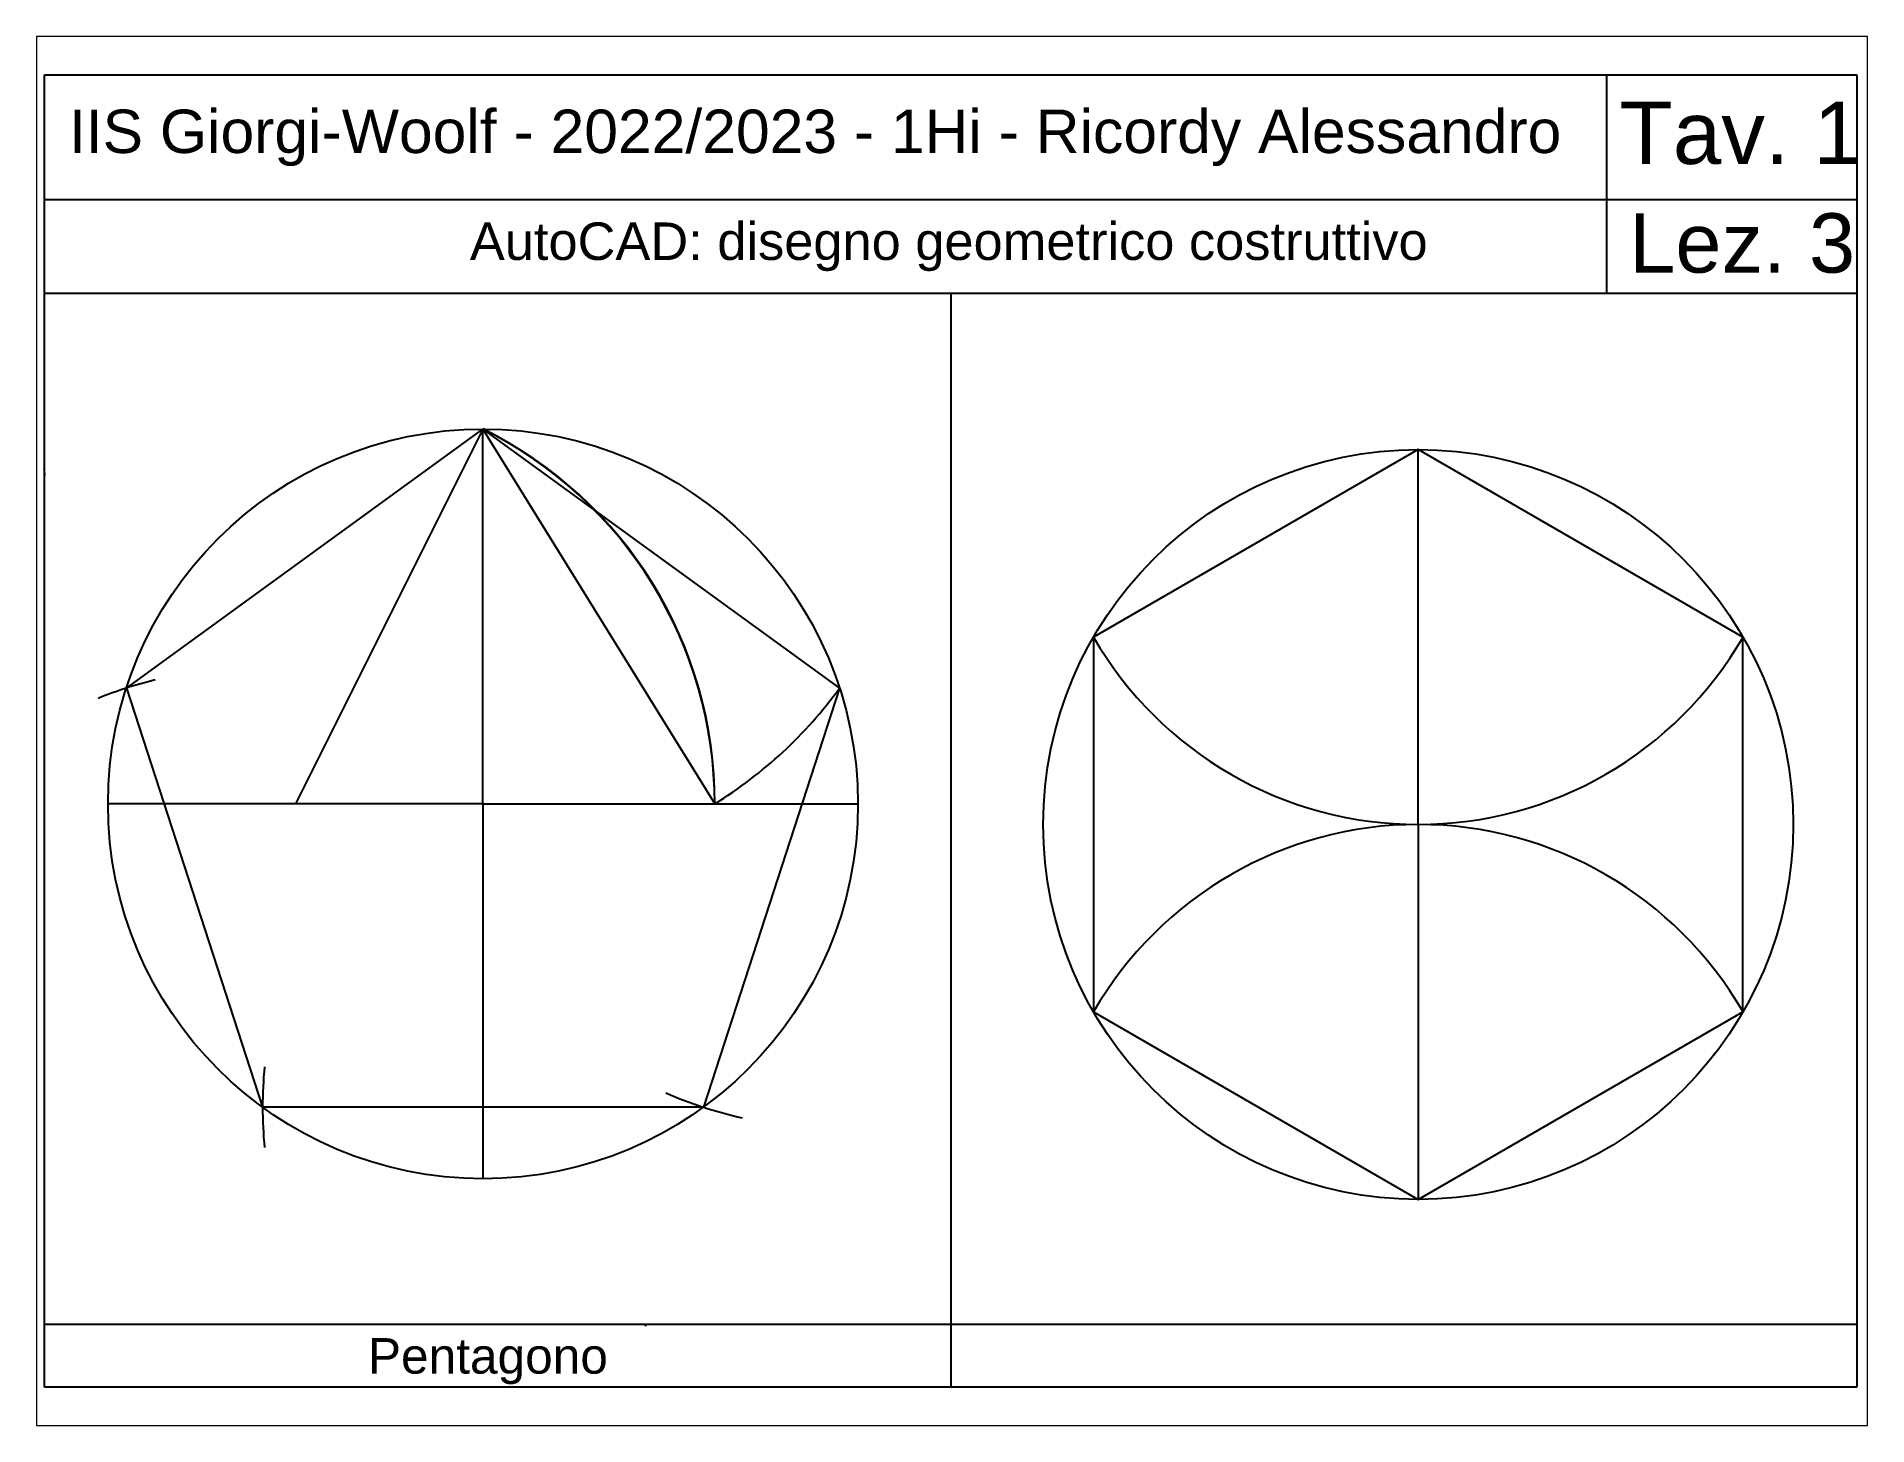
# Paper-space layout 'Layout1' of a CAD drawing. Header units: millimetres. Extents: x 26 to 231, y 20 to 176.
# The model-space entities are those that its viewports show. They can reach past a viewport. Long polylines and large blocks are cut down to what shows.
import ezdxf

# ---------------------------------------------------------------- set-up
doc = ezdxf.new("R2010")
doc.units = ezdxf.units.MM
doc.styles.get("Standard").update_dxf_attribs({"font": 'arial.ttf'})

msp = doc.modelspace()

# ---------------------------------------------------------------- linework, layer by layer
for p, q in [((2100.2, 1799.96), (2390.2, 1799.96)), ((2100.2, 1589.96), (2100.2, 1799.96)), ((2350.13, 1799.96), (2350.13, 1764.96)), ((2390.2, 1799.96), (2390.2, 1589.96)), ((2390.2, 1799.96), (2390.2, 1597.96)), ((2390.2, 1779.96), (2100.2, 1779.96)), ((2390.2, 1764.96), (2100.2, 1764.96)), ((2170.34, 1743.29), (2140.34, 1683.29)), ((2170.34, 1683.29), (2170.34, 1743.29)), ((2170.34, 1743.29), (2207.43, 1683.29)), ((2320, 1680), (2320, 1740)), ((2170.34, 1683.29), (2110.34, 1683.29)), ((2170.34, 1683.29), (2230.34, 1683.29)), ((2170.34, 1683.29), (2170.34, 1623.29)), ((2320, 1680), (2320, 1620)), ((2390.2, 1599.96), (2100.2, 1599.96)), ((2390.2, 1589.96), (2100.2, 1589.96))]:
    msp.add_line(p, q)
at = {"color": 7}
for p, q in [((2245.2, 1764.96), (2245.2, 1599.96)), ((2320, 1680), (2320, 1680)), ((2320, 1680), (2320, 1680)), ((2320, 1680), (2320, 1680)), ((2320, 1680), (2320, 1680)), ((2320, 1680), (2320, 1680)), ((2245.2, 1599.96), (2245.2, 1589.96))]:
    msp.add_line(p, q, dxfattribs=at)
at = {"color": 240, "true_color": 0xed1f24}
for p, q in [((2113.28, 1701.83), (2170.34, 1743.29)), ((2113.28, 1701.83), (2135.08, 1634.75)), ((2227.41, 1701.83), (2205.61, 1634.75)), ((2205.61, 1634.75), (2135.08, 1634.75))]:
    msp.add_line(p, q, dxfattribs=at)
at = {"color": 1}
msp.add_line((2170.34, 1743.29), (2227.41, 1701.83), dxfattribs=at)
at = {"color": 242, "true_color": 0xcd2027}
for p, q in [((2320, 1740), (2268.04, 1710)), ((2320, 1740), (2320, 1740)), ((2371.96, 1710), (2320, 1740)), ((2268.04, 1710), (2268.04, 1650)), ((2371.96, 1650), (2371.96, 1710)), ((2320, 1680), (2320, 1680)), ((2268.04, 1650), (2320, 1620)), ((2320, 1620), (2371.96, 1650))]:
    msp.add_line(p, q, dxfattribs=at)
at = {"color": 18, "true_color": 0x000000}
msp.add_line((2390.2, 1597.96), (2390.2, 1597.96), dxfattribs=at)
msp.add_circle((2170.34, 1683.29), 60)
at = {"color": 7}
msp.add_circle((2320, 1680), 60, dxfattribs=at)
for centre, radius, start, end in [((2140.74, 1683.54), 66.69, 359.7908, 63.6441), ((2140.34, 1683.29), 67.08, 360, 63.4349), ((2227.41, 1701.83), 70.53, 144, 144.0001), ((2140.34, 1683.29), 67.08, 126.7533, 126.8699), ((2170.34, 1743.29), 70.53, 185.1524, 186.0613), ((2320, 1740), 60, 210, 330), ((2205.61, 1634.75), 70.53, 91.481, 91.5307), ((2135.08, 1634.75), 70.53, 104.0958, 111.9044), ((2170.34, 1743.29), 70.53, 301.7175, 324), ((2320, 1620), 60, 30, 150), ((2205.61, 1634.75), 70.53, 174.7367, 185.2634), ((2227.41, 1701.83), 70.53, 246.7608, 257.2392), ((2135.08, 1634.75), 70.53, 330.1895, 330.4403)]:
    msp.add_arc(centre, radius, start, end)

# ---------------------------------------------------------------- texts
at = {"color": 242, "true_color": 0xcd2027, "attachment_point": 1}
for s, width, gutter_width, heights, insert, char_height in [('\\A1;{\\C256;IIS Giorgi-Woolf - 2022/2023 - 1Hi - Ricordy Alessandro\\P }', 694.1307, 34.72, [0], (2104.09, 1794.41), 6.9434), ('{\\C256;Tav. 1}', 37.7535, 12.5, [18.46], (2352.19, 1795.71), 10), ('{\\C256;Lez. 3}', 37.2652, 12.5, [0], (2353.76, 1777.82), 9.5), ('\\pxqc;{\\C256;Pentagono}', 326.2607, 28.41, [20.07], (2008, 1597.79), 5.6818)]:
    msp.add_mtext_dynamic_manual_height_columns(s, width=width, gutter_width=gutter_width, heights=heights, dxfattribs=dict(at, insert=insert, char_height=char_height))
at = {"color": 18, "true_color": 0x000000, "insert": (2168.24, 1776.35), "char_height": 6, "attachment_point": 1}
msp.add_mtext_dynamic_manual_height_columns('{\\C256;AutoCAD: disegno geometrico costruttivo}', width=265.4324, gutter_width=12.5, heights=[7.54], dxfattribs=at)

psp = doc.layouts.get("Layout1")

# ---------------------------------------------------------------- viewports
at = {"layer": '0'}
psp.add_viewport(center=(128.5, 97.5), size=(205.6, 156), view_center_point=(2245.39, 1694.96), view_height=222.275, dxfattribs=at)

doc.saveas('drawing.dxf')
